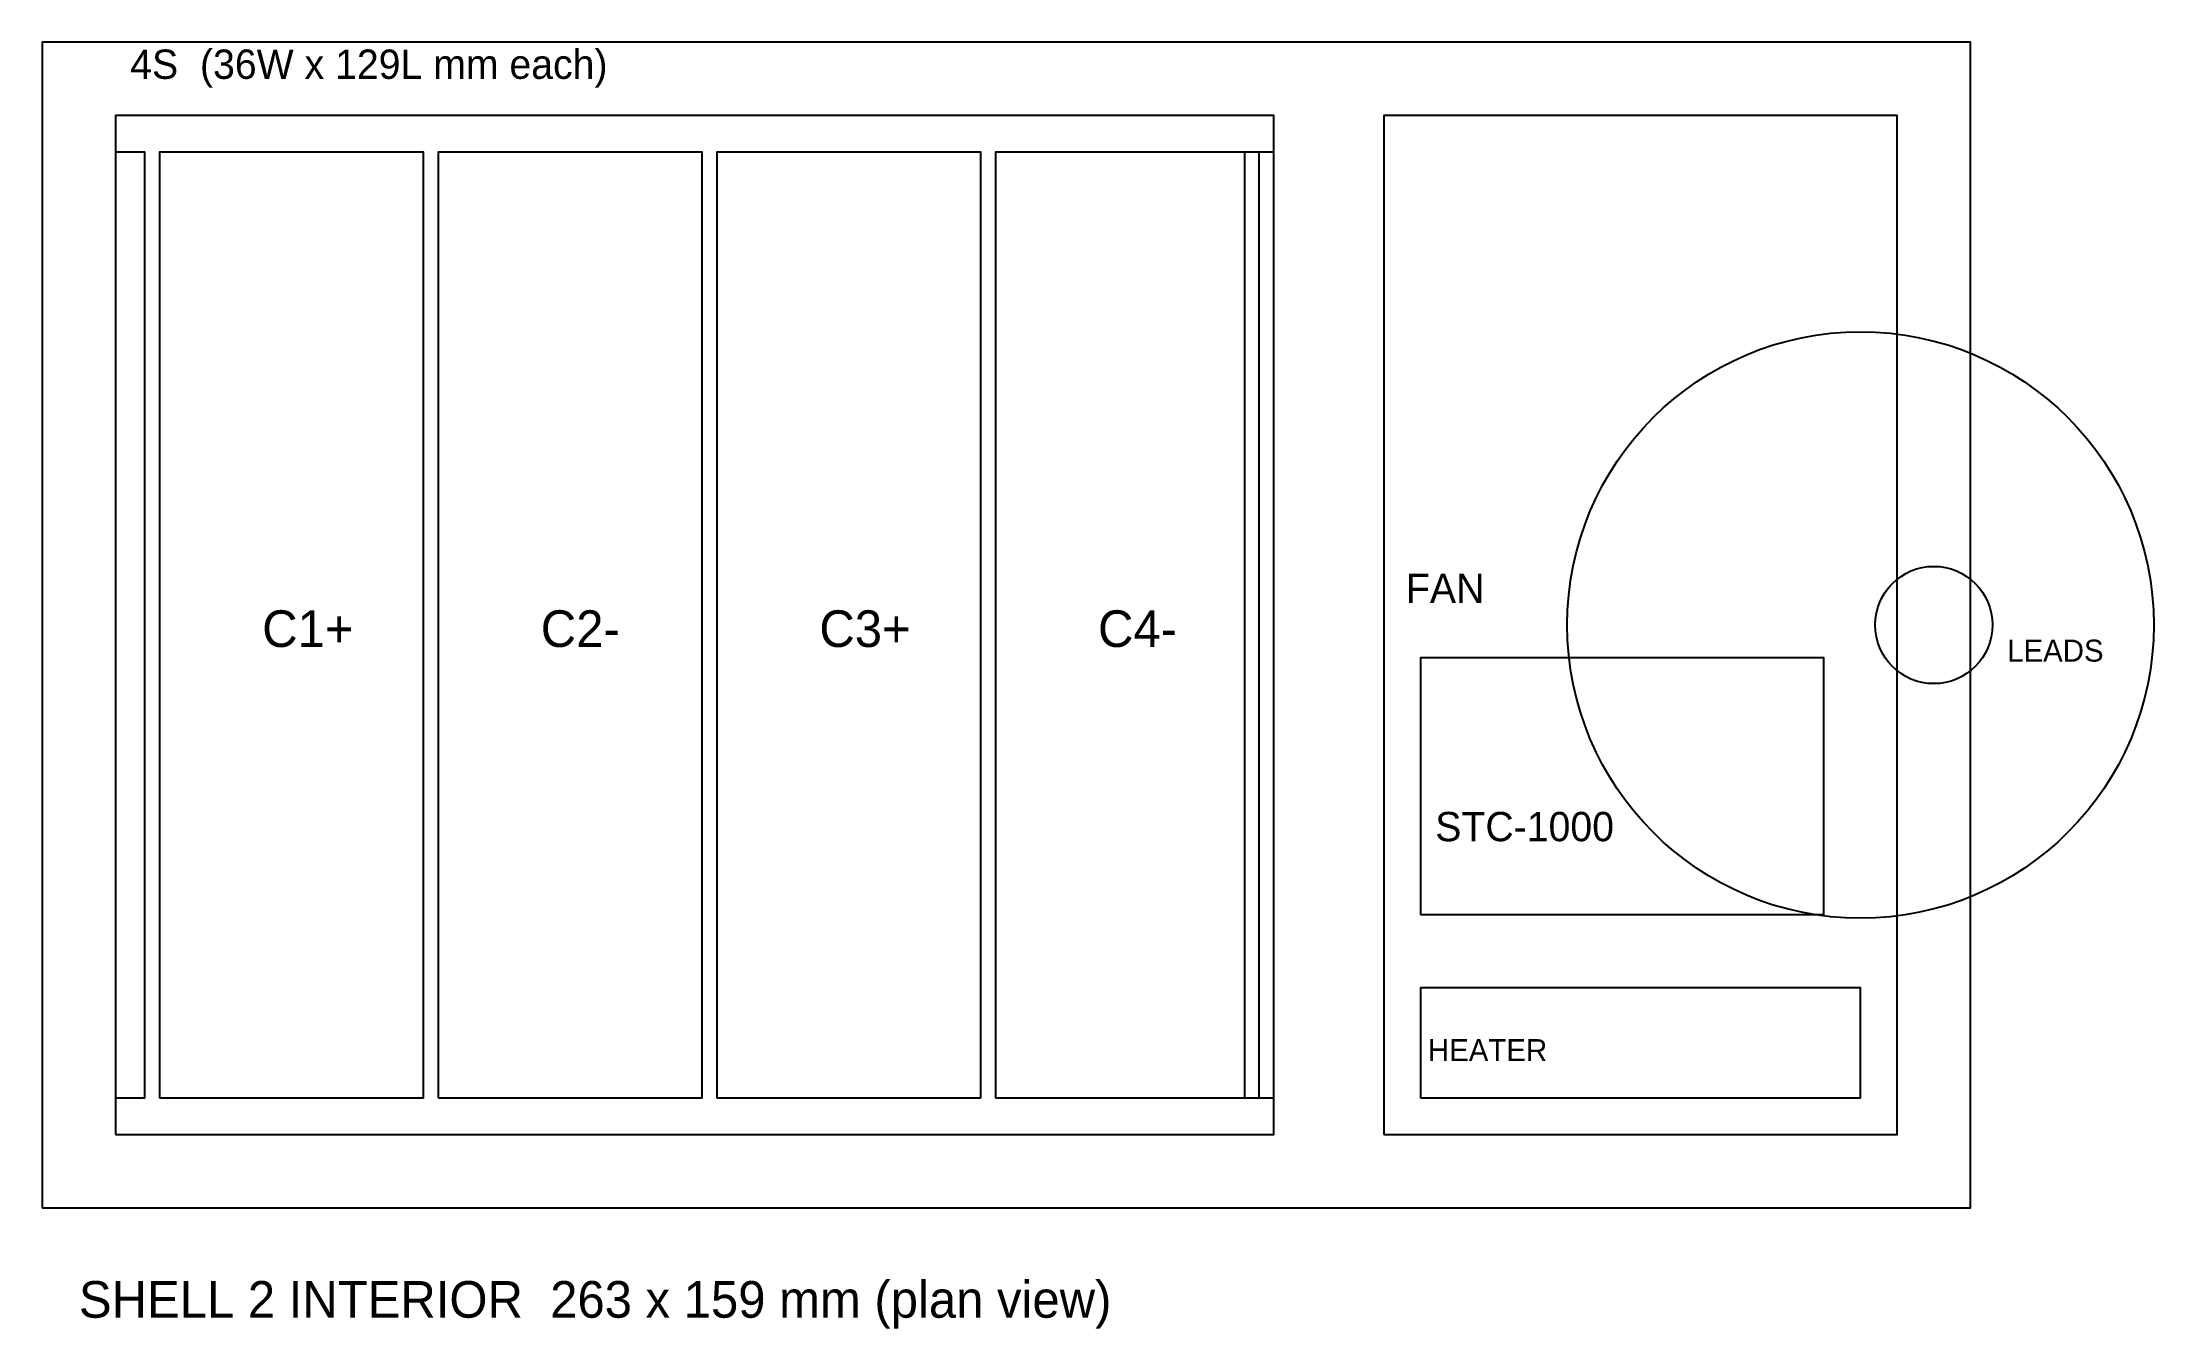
# Model space of a CAD drawing. Header units: metres. Extents: x -132 to 156, y -96 to 80.
import ezdxf

# ---------------------------------------------------------------- set-up
doc = ezdxf.new("R2010")
doc.units = ezdxf.units.M
for name, color, linetype in [('ANNOTATIONS', 7, 'Continuous'), ('BATTERY_ZONE', 2, 'Continuous'), ('CELLS', 6, 'Continuous'), ('COMPONENTS', 30, 'Continuous'), ('CONDUITS', 4, 'Continuous'), ('SHELL_2', 3, 'Continuous'), ('THERMAL_ZONE', 10, 'Continuous')]:
    doc.layers.add(name, color=color, linetype=linetype)

msp = doc.modelspace()

# ---------------------------------------------------------------- linework, layer by layer
at = {"layer": 'BATTERY_ZONE'}
msp.add_lwpolyline([(-121.5, -69.5), (36.5, -69.5), (36.5, 69.5), (-121.5, 69.5)], close=True, dxfattribs=at)
at = {"layer": 'CELLS'}
for points in [[(-115.5, -64.5), (-79.5, -64.5), (-79.5, 64.5), (-115.5, 64.5)], [(-77.5, -64.5), (-41.5, -64.5), (-41.5, 64.5), (-77.5, 64.5)], [(-39.5, -64.5), (-3.5, -64.5), (-3.5, 64.5), (-39.5, 64.5)], [(-1.5, -64.5), (34.5, -64.5), (34.5, 64.5), (-1.5, 64.5)]]:
    msp.add_lwpolyline(points, close=True, dxfattribs=at)
at = {"layer": 'COMPONENTS'}
for points in [[(-121.5, -64.5), (-117.5, -64.5), (-117.5, 64.5), (-121.5, 64.5)], [(32.5, -64.5), (36.5, -64.5), (36.5, 64.5), (32.5, 64.5)], [(56.5, -39.5), (111.5, -39.5), (111.5, -4.5), (56.5, -4.5)]]:
    msp.add_lwpolyline(points, close=True, dxfattribs=at)
at = {"layer": 'CONDUITS'}
msp.add_circle((126.5, 0), 8, dxfattribs=at)
at = {"layer": 'SHELL_2'}
msp.add_lwpolyline([(-131.5, -79.5), (131.5, -79.5), (131.5, 79.5), (-131.5, 79.5)], close=True, dxfattribs=at)
at = {"layer": 'THERMAL_ZONE'}
for points in [[(51.5, -69.5), (121.5, -69.5), (121.5, 69.5), (51.5, 69.5)], [(56.5, -64.5), (116.5, -64.5), (116.5, -49.5), (56.5, -49.5)]]:
    msp.add_lwpolyline(points, close=True, dxfattribs=at)
msp.add_circle((116.5, 0), 40, dxfattribs=at)

# ---------------------------------------------------------------- texts
at = {"layer": 'ANNOTATIONS'}
msp.add_text('SHELL 2 INTERIOR  263 x 159 mm (plan view)', height=5, dxfattribs=at).set_placement((-126.5, -94.5))
at = {"layer": 'BATTERY_ZONE'}
msp.add_text('4S  (36W x 129L mm each)', height=4, dxfattribs=at).set_placement((-119.5, 74.5))
at = {"layer": 'CELLS'}
for s, p in [('C1+', (-101.5, -3)), ('C2-', (-63.5, -3)), ('C3+', (-25.5, -3)), ('C4-', (12.5, -3))]:
    msp.add_text(s, height=5, dxfattribs=at).set_placement(p)
at = {"layer": 'COMPONENTS'}
msp.add_text('STC-1000', height=4, dxfattribs=at).set_placement((58.5, -29.5))
at = {"layer": 'CONDUITS'}
msp.add_text('LEADS', height=3, dxfattribs=at).set_placement((136.5, -5))
at = {"layer": 'THERMAL_ZONE'}
for s, height, p in [('FAN', 4, (54.5, 3)), ('HEATER', 3, (57.5, -59.5))]:
    msp.add_text(s, height=height, dxfattribs=at).set_placement(p)

doc.saveas('drawing.dxf')
